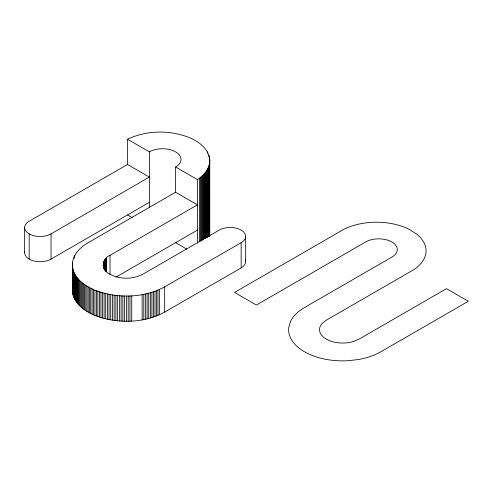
<?xml version="1.0" encoding="UTF-8"?>
<svg xmlns="http://www.w3.org/2000/svg" width="493" height="493" viewBox="0 0 493 493"><rect width="100%" height="100%" fill="white"/><g stroke="black" fill="none" stroke-linecap="round" stroke-linejoin="round"><path stroke-width="0.74" d="M72.366 263.755C72.058 278.582 86.91 287.746 99.383 291.819C120.612 298.487 144.917 297.587 164.668 286.858L241.151 242.698A15.456 8.923 0 0 0 241.151 230.083A15.456 8.923 0 0 0 219.299 230.083L142.816 274.244C132.79 279.488 120.039 279.556 110.031 274.244C101.478 270.639 101.053 258.948 110.031 255.319L197.446 204.848L175.594 192.233L88.179 242.698C80.396 247.147 73.063 254.277 72.366 263.755L72.366 291.036C73.771 305.481 88.438 313.671 100.929 317.554C121.777 323.618 145.398 322.588 164.668 312.094L241.151 267.933A15.456 8.923 0 0 0 245.378 259.879M72.453 287.967L72.366 291.036M197.446 243.08L197.446 179.612C203.886 175.459 209.778 168.779 209.771 160.706C209.661 149.835 199.603 142.12 190.6 138.126C170.714 129.776 147.05 129.961 127.514 139.242L127.514 164.477L29.173 221.252A15.456 8.923 0 0 0 29.173 233.867L29.173 259.102M29.173 233.867A15.456 8.923 0 0 0 51.032 233.867L149.367 177.092L127.514 164.477M24.779 251.627A15.456 8.923 0 0 0 33.265 260.797A15.456 8.923 0 0 0 51.032 259.102L149.367 202.327M115.991 277.109L197.446 230.083M127.514 139.242L149.367 151.856A18.543 10.704 0 0 1 175.594 151.856A18.543 10.704 0 0 1 175.594 166.998L175.594 192.233M175.594 166.998L197.446 179.612M127.514 214.942L132.149 217.616M186.853 249.199L175.594 242.698A18.543 10.704 0 0 0 176.42 242.186M245.68 236.393L245.68 261.623M241.151 242.698L241.151 267.933M209.747 159.806L209.753 235.777M209.673 158.912L209.679 235.907M209.55 158.019L209.55 161.84M209.556 163.399L209.556 236.042M209.389 164.286L209.389 236.165M209.377 157.125L209.377 160.946M209.174 165.18L209.174 236.289M208.89 155.35L208.89 156.879M208.909 166.061L208.909 236.412M208.594 166.942L208.594 236.523M208.231 167.811L208.231 236.634M207.824 168.68L207.824 236.739M207.343 151.875L207.343 153.403M207.368 169.537L207.368 237.595M206.863 170.387L206.863 237.681M206.32 171.231L206.32 237.755M205.723 172.057L205.723 238.587M205.088 172.877L205.088 238.637M204.404 173.684L204.404 238.68M203.677 174.479L203.677 239.475M202.913 175.255L202.913 239.493M202.099 176.026L202.099 240.257M201.249 176.777L201.249 241.009M200.355 177.511L200.355 240.978M199.425 178.232L199.425 241.699M164.668 286.858L164.668 312.094M159.35 289.551L159.35 314.787M157.926 290.161L157.926 315.397M156.472 290.741L156.472 315.976M154.981 291.295L154.981 316.531M153.465 291.819L153.465 317.054M151.918 292.318L151.918 317.554M150.347 292.787L150.347 318.016M149.367 151.856L149.367 207.676M148.744 293.218L148.744 318.453M147.117 293.625L147.117 318.86M145.472 294.001L145.472 319.236M143.808 294.346L143.808 319.581M142.126 294.66L142.126 319.895M131.723 295.855L131.723 321.085M129.961 295.936L129.961 321.171M128.192 295.985L128.192 321.22M126.424 296.003L126.424 321.239M124.655 295.985L124.655 321.22M122.886 295.936L122.886 321.171M121.124 295.855L121.124 321.085M119.361 295.738L119.361 320.968M117.611 295.584L117.611 320.82M115.873 295.406L115.873 320.635M114.142 295.19L114.142 320.419M112.422 294.937L112.422 320.173M110.722 294.66L110.722 319.895M110.031 255.319L110.031 274.435M109.039 294.346L109.039 319.581M107.369 294.001L107.369 319.236M106.352 258.085L106.352 271.853M105.983 258.468L105.983 271.47M105.724 293.625L105.724 318.86M105.631 258.862L105.631 271.095M105.311 259.256L105.311 270.725M105.009 259.657L105.009 270.361M104.732 260.064L104.732 270.004M104.473 260.477L104.473 269.653M104.245 260.896L104.245 269.307M104.035 261.315L104.035 268.962M104.103 293.218L104.103 318.453M103.85 261.74L103.85 268.623M103.69 262.165L103.69 268.284M103.555 262.596L103.555 267.952M103.444 263.034L103.444 268.056M103.357 263.465L103.357 268.056M103.259 264.34L103.247 266.306M102.501 292.787L102.501 318.016M100.929 292.318L100.929 317.554M99.383 291.819L99.383 317.054M97.861 291.295L97.861 316.531M96.375 290.741L96.375 315.976M94.921 290.161L94.921 315.397M93.497 289.551L93.497 314.787M92.111 288.916L92.111 314.152M90.761 288.257L90.761 313.486M89.449 287.567L89.449 312.802M88.179 286.858L88.179 312.094M86.947 286.125L86.947 311.36M85.764 285.367L85.764 310.602M84.617 284.59L84.617 309.82M83.514 283.789L83.514 309.019M82.46 282.964L82.46 308.199M81.456 282.125L81.456 307.361M80.495 281.269L80.495 306.504M79.583 280.394L79.583 305.623M78.726 279.5L78.726 304.729M77.919 278.588L77.919 303.824M77.161 277.664L77.161 302.899M76.458 276.727L76.458 301.962M75.805 275.778L75.805 301.013M75.207 274.817L75.207 300.052M74.665 255.713L74.665 257.241M74.665 273.843L74.665 299.078M74.184 256.699L74.184 258.227M74.184 272.863L74.184 298.092M73.753 271.871L73.753 297.1M73.377 270.873L73.377 296.102M73.063 269.862L73.063 295.097M72.804 268.851L72.804 294.087M72.6 267.841L72.6 293.076M72.453 262.738L72.453 292.053M51.032 233.867L51.032 259.102M24.65 227.556L24.65 252.792M290.451 321.572L288.725 327.611A54.082 31.225 0 0 0 347.996 360.728L358.393 359.533A54.082 31.225 0 0 0 375.617 354.424L380.935 351.731L468.35 301.266L446.498 288.645L359.083 339.116L354.282 341.242A23.177 13.385 0 0 1 326.304 339.116A23.177 13.385 0 0 1 322.619 322.958L326.304 320.191L413.719 269.72A49.553 28.606 0 0 0 416.579 234.021L409.264 229.381A49.553 28.606 0 0 0 343.787 229.35L234.52 292.429L256.372 305.05L365.64 241.964A18.543 10.704 0 0 1 391.861 241.964A18.543 10.704 0 0 1 391.861 257.106L304.452 307.57L299.787 310.645A54.082 31.225 0 0 0 290.451 321.572"/></g></svg>
